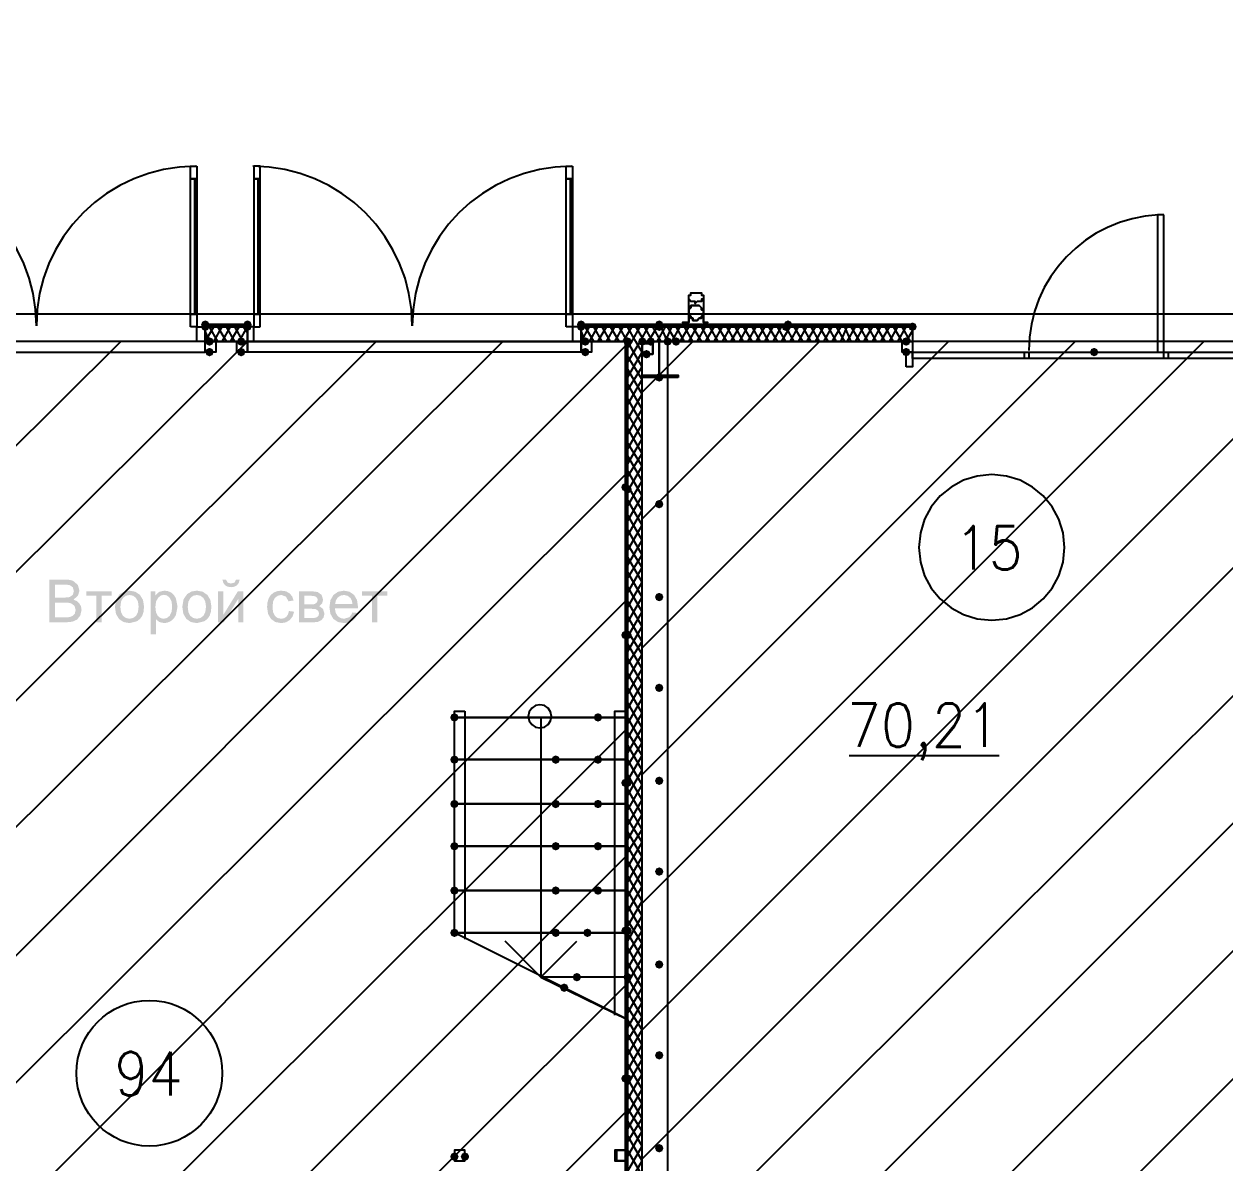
# Model space of a CAD drawing. Header units: millimetres. Extents: x 0 to 420, y 0 to 297.
# Drawn here: x 244.02 to 268.08, y 218.61 to 241.44 of the extents above; entities that cross this region are included whole.
import ezdxf

# ---------------------------------------------------------------- set-up
doc = ezdxf.new("R2010")
doc.units = ezdxf.units.MM
doc.layers.get('0').update_dxf_attribs({"linetype": 'CONTINUOUS'})
doc.styles.get("Standard").update_dxf_attribs({"font": 'STANDARD'})

msp = doc.modelspace()

# ---------------------------------------------------------------- hatches: boundary and pattern name
at = {"true_color": 0x0000fe}
for points in [[(247.734667, 235.415667), (247.709796, 235.355871), (247.65, 235.331), (247.590204, 235.355871), (247.565333, 235.415667), (247.590204, 235.475462), (247.65, 235.500333), (247.709796, 235.475463)], [(247.734667, 235.373333), (247.709796, 235.313538), (247.65, 235.288667), (247.590204, 235.313538), (247.565333, 235.373333), (247.590204, 235.433129), (247.65, 235.458), (247.709796, 235.433129)], [(248.581333, 235.415667), (248.556462, 235.355871), (248.496667, 235.331), (248.436871, 235.355871), (248.412, 235.415667), (248.436871, 235.475462), (248.496667, 235.500333), (248.556462, 235.475463)], [(248.581333, 235.373333), (248.556462, 235.313538), (248.496667, 235.288667), (248.436871, 235.313538), (248.412, 235.373333), (248.436871, 235.433129), (248.496667, 235.458), (248.556462, 235.433129)], [(248.581333, 235.373333), (248.556462, 235.313538), (248.496667, 235.288667), (248.436871, 235.313538), (248.412, 235.373333), (248.436871, 235.433129), (248.496667, 235.458), (248.556462, 235.433129)], [(255.27, 235.415667), (255.245129, 235.355871), (255.185333, 235.331), (255.125538, 235.355871), (255.100667, 235.415667), (255.125537, 235.475462), (255.185333, 235.500333), (255.245129, 235.475463)], [(256.836333, 235.415667), (256.811462, 235.355871), (256.751667, 235.331), (256.691871, 235.355871), (256.667, 235.415667), (256.691871, 235.475462), (256.751667, 235.500333), (256.811462, 235.475463)], [(256.836333, 235.415667), (256.811462, 235.355871), (256.751667, 235.331), (256.691871, 235.355871), (256.667, 235.415667), (256.691871, 235.475462), (256.751667, 235.500333), (256.811462, 235.475463)], [(256.836333, 235.373333), (256.811462, 235.313538), (256.751667, 235.288667), (256.691871, 235.313538), (256.667, 235.373333), (256.691871, 235.433129), (256.751667, 235.458), (256.811462, 235.433129)], [(256.836333, 235.373333), (256.811462, 235.313538), (256.751667, 235.288667), (256.691871, 235.313538), (256.667, 235.373333), (256.691871, 235.433129), (256.751667, 235.458), (256.811462, 235.433129)], [(259.376333, 235.373333), (259.351462, 235.313538), (259.291667, 235.288667), (259.231871, 235.313538), (259.207, 235.373333), (259.231871, 235.433129), (259.291667, 235.458), (259.351462, 235.433129)], [(259.418667, 235.415667), (259.393796, 235.355871), (259.334, 235.331), (259.274204, 235.355871), (259.249333, 235.415667), (259.274204, 235.475462), (259.334, 235.500333), (259.393796, 235.475463)], [(261.916333, 235.373333), (261.891462, 235.313538), (261.831667, 235.288667), (261.771871, 235.313538), (261.747, 235.373333), (261.771871, 235.433129), (261.831667, 235.458), (261.891462, 235.433129)], [(256.201333, 235.077), (256.176462, 235.017204), (256.116667, 234.992333), (256.056871, 235.017204), (256.032, 235.077), (256.056871, 235.136796), (256.116667, 235.161667), (256.176462, 235.136796)], [(256.159, 232.156), (256.134129, 232.096204), (256.074333, 232.071333), (256.014537, 232.096204), (255.989667, 232.156), (256.014537, 232.215796), (256.074333, 232.240667), (256.134129, 232.215796)], [(256.201333, 232.113667), (256.176462, 232.053871), (256.116667, 232.029), (256.056871, 232.053871), (256.032, 232.113667), (256.056871, 232.173462), (256.116667, 232.198333), (256.176462, 232.173463)], [(256.159, 229.192667), (256.134129, 229.132871), (256.074333, 229.108), (256.014537, 229.132871), (255.989667, 229.192667), (256.014537, 229.252462), (256.074333, 229.277333), (256.134129, 229.252463)], [(256.201333, 229.192667), (256.176462, 229.132871), (256.116667, 229.108), (256.056871, 229.132871), (256.032, 229.192667), (256.056871, 229.252462), (256.116667, 229.277333), (256.176462, 229.252463)], [(252.73, 227.541667), (252.705129, 227.481871), (252.645333, 227.457), (252.585538, 227.481871), (252.560667, 227.541667), (252.585537, 227.601462), (252.645333, 227.626333), (252.705129, 227.601463)], [(252.73, 227.541667), (252.705129, 227.481871), (252.645333, 227.457), (252.585538, 227.481871), (252.560667, 227.541667), (252.585537, 227.601462), (252.645333, 227.626333), (252.705129, 227.601463)], [(255.608667, 227.541667), (255.583796, 227.481871), (255.524, 227.457), (255.464204, 227.481871), (255.439333, 227.541667), (255.464204, 227.601462), (255.524, 227.626333), (255.583796, 227.601463)], [(252.73, 226.695), (252.705129, 226.635204), (252.645333, 226.610333), (252.585538, 226.635204), (252.560667, 226.695), (252.585537, 226.754796), (252.645333, 226.779667), (252.705129, 226.754796)], [(252.73, 226.695), (252.705129, 226.635204), (252.645333, 226.610333), (252.585538, 226.635204), (252.560667, 226.695), (252.585537, 226.754796), (252.645333, 226.779667), (252.705129, 226.754796)], [(254.762, 226.695), (254.737129, 226.635204), (254.677333, 226.610333), (254.617538, 226.635204), (254.592667, 226.695), (254.617537, 226.754796), (254.677333, 226.779667), (254.737129, 226.754796)], [(255.608667, 226.695), (255.583796, 226.635204), (255.524, 226.610333), (255.464204, 226.635204), (255.439333, 226.695), (255.464204, 226.754796), (255.524, 226.779667), (255.583796, 226.754796)], [(256.159, 226.229333), (256.134129, 226.169537), (256.074333, 226.144667), (256.014537, 226.169537), (255.989667, 226.229333), (256.014537, 226.289129), (256.074333, 226.314), (256.134129, 226.289129)], [(256.201333, 226.229333), (256.176462, 226.169537), (256.116667, 226.144667), (256.056871, 226.169537), (256.032, 226.229333), (256.056871, 226.289129), (256.116667, 226.314), (256.176462, 226.289129)], [(252.73, 225.806), (252.705129, 225.746204), (252.645333, 225.721333), (252.585538, 225.746204), (252.560667, 225.806), (252.585537, 225.865796), (252.645333, 225.890667), (252.705129, 225.865796)], [(254.762, 225.806), (254.737129, 225.746204), (254.677333, 225.721333), (254.617538, 225.746204), (254.592667, 225.806), (254.617537, 225.865796), (254.677333, 225.890667), (254.737129, 225.865796)], [(255.608667, 225.806), (255.583796, 225.746204), (255.524, 225.721333), (255.464204, 225.746204), (255.439333, 225.806), (255.464204, 225.865796), (255.524, 225.890667), (255.583796, 225.865796)], [(252.73, 224.959333), (252.705129, 224.899537), (252.645333, 224.874667), (252.585538, 224.899537), (252.560667, 224.959333), (252.585537, 225.019129), (252.645333, 225.044), (252.705129, 225.019129)], [(252.73, 224.959333), (252.705129, 224.899537), (252.645333, 224.874667), (252.585538, 224.899537), (252.560667, 224.959333), (252.585537, 225.019129), (252.645333, 225.044), (252.705129, 225.019129)], [(254.762, 224.959333), (254.737129, 224.899537), (254.677333, 224.874667), (254.617538, 224.899537), (254.592667, 224.959333), (254.617537, 225.019129), (254.677333, 225.044), (254.737129, 225.019129)], [(255.608667, 224.959333), (255.583796, 224.899537), (255.524, 224.874667), (255.464204, 224.899537), (255.439333, 224.959333), (255.464204, 225.019129), (255.524, 225.044), (255.583796, 225.019129)], [(252.73, 224.070333), (252.705129, 224.010537), (252.645333, 223.985667), (252.585538, 224.010537), (252.560667, 224.070333), (252.585537, 224.130129), (252.645333, 224.155), (252.705129, 224.130129)], [(252.73, 224.070333), (252.705129, 224.010537), (252.645333, 223.985667), (252.585538, 224.010537), (252.560667, 224.070333), (252.585537, 224.130129), (252.645333, 224.155), (252.705129, 224.130129)], [(254.762, 224.070333), (254.737129, 224.010537), (254.677333, 223.985667), (254.617538, 224.010537), (254.592667, 224.070333), (254.617537, 224.130129), (254.677333, 224.155), (254.737129, 224.130129)], [(255.608667, 224.070333), (255.583796, 224.010537), (255.524, 223.985667), (255.464204, 224.010537), (255.439333, 224.070333), (255.464204, 224.130129), (255.524, 224.155), (255.583796, 224.130129)], [(252.73, 223.223667), (252.705129, 223.163871), (252.645333, 223.139), (252.585538, 223.163871), (252.560667, 223.223667), (252.585537, 223.283462), (252.645333, 223.308333), (252.705129, 223.283463)], [(254.762, 223.223667), (254.737129, 223.163871), (254.677333, 223.139), (254.617538, 223.163871), (254.592667, 223.223667), (254.617537, 223.283462), (254.677333, 223.308333), (254.737129, 223.283463)], [(255.397, 223.223667), (255.372129, 223.163871), (255.312333, 223.139), (255.252537, 223.163871), (255.227667, 223.223667), (255.252537, 223.283462), (255.312333, 223.308333), (255.372129, 223.283463)], [(256.159, 223.266), (256.134129, 223.206204), (256.074333, 223.181333), (256.014537, 223.206204), (255.989667, 223.266), (256.014537, 223.325796), (256.074333, 223.350667), (256.134129, 223.325796)], [(256.201333, 223.266), (256.176462, 223.206204), (256.116667, 223.181333), (256.056871, 223.206204), (256.032, 223.266), (256.056871, 223.325796), (256.116667, 223.350667), (256.176462, 223.325796)], [(255.185333, 222.334667), (255.160462, 222.274871), (255.100667, 222.25), (255.040871, 222.274871), (255.016, 222.334667), (255.040871, 222.394462), (255.100667, 222.419333), (255.160462, 222.394463)], [(256.201333, 222.334667), (256.176462, 222.274871), (256.116667, 222.25), (256.056871, 222.274871), (256.032, 222.334667), (256.056871, 222.394462), (256.116667, 222.419333), (256.176462, 222.394463)], [(254.931333, 222.123), (254.906462, 222.063204), (254.846667, 222.038333), (254.786871, 222.063204), (254.762, 222.123), (254.786871, 222.182796), (254.846667, 222.207667), (254.906462, 222.182796)], [(256.159, 220.302667), (256.134129, 220.242871), (256.074333, 220.218), (256.014537, 220.242871), (255.989667, 220.302667), (256.014537, 220.362462), (256.074333, 220.387333), (256.134129, 220.362463)], [(256.201333, 220.302667), (256.176462, 220.242871), (256.116667, 220.218), (256.056871, 220.242871), (256.032, 220.302667), (256.056871, 220.362462), (256.116667, 220.387333), (256.176462, 220.362463)]]:
    msp.add_hatch(color=0, dxfattribs=at).paths.add_polyline_path(points, flags=0)
at = {"true_color": 0x000007}
h = msp.add_hatch(color=0, dxfattribs=at)
h.paths.add_polyline_path([(248.496667, 235.415667), (247.65, 235.415667), (248.496667, 235.373333)], flags=0)
h.paths.add_polyline_path([(247.65, 235.415667), (248.496667, 235.373333), (247.65, 235.373333)], flags=0)
for points in [[(255.27, 235.373333), (255.245129, 235.313538), (255.185333, 235.288667), (255.125538, 235.313538), (255.100667, 235.373333), (255.125537, 235.433129), (255.185333, 235.458), (255.245129, 235.433129)], [(247.819333, 235.077), (247.794463, 235.017204), (247.734667, 234.992333), (247.674871, 235.017204), (247.65, 235.077), (247.674871, 235.136796), (247.734667, 235.161667), (247.794462, 235.136796)], [(248.454333, 235.077), (248.429463, 235.017204), (248.369667, 234.992333), (248.309871, 235.017204), (248.285, 235.077), (248.309871, 235.136796), (248.369667, 235.161667), (248.429462, 235.136796)], [(255.354667, 235.077), (255.329796, 235.017204), (255.27, 234.992333), (255.210204, 235.017204), (255.185333, 235.077), (255.210204, 235.136796), (255.27, 235.161667), (255.329796, 235.136796)], [(256.497667, 235.077), (256.472796, 235.017204), (256.413, 234.992333), (256.353204, 235.017204), (256.328333, 235.077), (256.353204, 235.136796), (256.413, 235.161667), (256.472796, 235.136796)], [(256.667, 235.077), (256.642129, 235.017204), (256.582333, 234.992333), (256.522538, 235.017204), (256.497667, 235.077), (256.522537, 235.136796), (256.582333, 235.161667), (256.642129, 235.136796)], [(257.005667, 235.077), (256.980796, 235.017204), (256.921, 234.992333), (256.861204, 235.017204), (256.836333, 235.077), (256.861204, 235.136796), (256.921, 235.161667), (256.980796, 235.136796)], [(257.175, 235.077), (257.150129, 235.017204), (257.090333, 234.992333), (257.030538, 235.017204), (257.005667, 235.077), (257.030537, 235.136796), (257.090333, 235.161667), (257.150129, 235.136796)], [(261.789333, 235.077), (261.764463, 235.017204), (261.704667, 234.992333), (261.644871, 235.017204), (261.62, 235.077), (261.644871, 235.136796), (261.704667, 235.161667), (261.764462, 235.136796)], [(247.819333, 234.865333), (247.794463, 234.805537), (247.734667, 234.780667), (247.674871, 234.805537), (247.65, 234.865333), (247.674871, 234.925129), (247.734667, 234.95), (247.794462, 234.925129)], [(248.454333, 234.865333), (248.429463, 234.805537), (248.369667, 234.780667), (248.309871, 234.805537), (248.285, 234.865333), (248.309871, 234.925129), (248.369667, 234.95), (248.429462, 234.925129)], [(255.354667, 234.865333), (255.329796, 234.805537), (255.27, 234.780667), (255.210204, 234.805537), (255.185333, 234.865333), (255.210204, 234.925129), (255.27, 234.95), (255.329796, 234.925129)], [(256.582333, 234.823), (256.557462, 234.763204), (256.497667, 234.738333), (256.437871, 234.763204), (256.413, 234.823), (256.437871, 234.882796), (256.497667, 234.907667), (256.557462, 234.882796)], [(261.789333, 234.865333), (261.764463, 234.805537), (261.704667, 234.780667), (261.644871, 234.805537), (261.62, 234.865333), (261.644871, 234.925129), (261.704667, 234.95), (261.764462, 234.925129)], [(265.557, 234.865333), (265.532129, 234.805537), (265.472333, 234.780667), (265.412537, 234.805537), (265.387667, 234.865333), (265.412537, 234.925129), (265.472333, 234.95), (265.532129, 234.925129)], [(265.557, 234.865333), (265.532129, 234.805537), (265.472333, 234.780667), (265.412537, 234.805537), (265.387667, 234.865333), (265.412537, 234.925129), (265.472333, 234.95), (265.532129, 234.925129)], [(256.836333, 234.357333), (256.811462, 234.297537), (256.751667, 234.272667), (256.691871, 234.297537), (256.667, 234.357333), (256.691871, 234.417129), (256.751667, 234.442), (256.811462, 234.417129)], [(256.836333, 231.817333), (256.811462, 231.757537), (256.751667, 231.732667), (256.691871, 231.757537), (256.667, 231.817333), (256.691871, 231.877129), (256.751667, 231.902), (256.811462, 231.877129)], [(245.264986, 230.068437), (245.77045, 230.068437), (245.77045, 229.981345), (245.570359, 229.981345), (245.570359, 229.446666), (245.465628, 229.446666), (245.465628, 229.981345), (245.264986, 229.981345)], [(249.327451, 229.674318), (249.43108, 229.661088), (249.400556, 229.565246), (249.343988, 229.492968), (249.265853, 229.447355), (249.172008, 229.432334), (249.05708, 229.453074), (248.966956, 229.515568), (248.908665, 229.617267), (248.889235, 229.755346), (248.897503, 229.849742), (248.922308, 229.931735), (248.964407, 229.997537), (249.024283, 230.044734), (249.095321, 230.07326), (249.17256, 230.082768), (249.264613, 230.069952), (249.338475, 230.031505), (249.391392, 229.969493), (249.421158, 229.885984), (249.318632, 229.869999), (249.266266, 229.964257), (249.176969, 229.996227), (249.104553, 229.981827), (249.047434, 229.938901), (249.010227, 229.864831), (248.997824, 229.758102), (249.009813, 229.649789), (249.04578, 229.576201), (249.100902, 229.533551), (249.170906, 229.519426), (249.227888, 229.528935), (249.274534, 229.55746), (249.308434, 229.605554)], [(250.792314, 230.068437), (251.297778, 230.068437), (251.297778, 229.981345), (251.097687, 229.981345), (251.097687, 229.446666), (250.992956, 229.446666), (250.992956, 229.981345), (250.792314, 229.981345)], [(256.836333, 229.954667), (256.811462, 229.894871), (256.751667, 229.87), (256.691871, 229.894871), (256.667, 229.954667), (256.691871, 230.014462), (256.751667, 230.039333), (256.811462, 230.014463)], [(256.836333, 228.134333), (256.811462, 228.074537), (256.751667, 228.049667), (256.691871, 228.074537), (256.667, 228.134333), (256.691871, 228.194129), (256.751667, 228.219), (256.811462, 228.194129)], [(256.836333, 226.271667), (256.811462, 226.211871), (256.751667, 226.187), (256.691871, 226.211871), (256.667, 226.271667), (256.691871, 226.331462), (256.751667, 226.356333), (256.811462, 226.331463)], [(256.836333, 224.451333), (256.811462, 224.391537), (256.751667, 224.366667), (256.691871, 224.391537), (256.667, 224.451333), (256.691871, 224.511129), (256.751667, 224.536), (256.811462, 224.511129)], [(256.836333, 222.588667), (256.811462, 222.528871), (256.751667, 222.504), (256.691871, 222.528871), (256.667, 222.588667), (256.691871, 222.648462), (256.751667, 222.673333), (256.811462, 222.648463)], [(256.836333, 220.768333), (256.811462, 220.708537), (256.751667, 220.683667), (256.691871, 220.708537), (256.667, 220.768333), (256.691871, 220.828129), (256.751667, 220.853), (256.811462, 220.828129)], [(256.836333, 218.905667), (256.811462, 218.845871), (256.751667, 218.821), (256.691871, 218.845871), (256.667, 218.905667), (256.691871, 218.965462), (256.751667, 218.990333), (256.811462, 218.965463)], [(252.73, 218.736333), (252.705129, 218.676537), (252.645333, 218.651667), (252.585538, 218.676537), (252.560667, 218.736333), (252.585537, 218.796129), (252.645333, 218.821), (252.705129, 218.796129)], [(252.941667, 218.736333), (252.916796, 218.676537), (252.857, 218.651667), (252.797204, 218.676537), (252.772333, 218.736333), (252.797204, 218.796129), (252.857, 218.821), (252.916796, 218.796129)]]:
    msp.add_hatch(color=0, dxfattribs=at).paths.add_polyline_path(points, flags=0)
h = msp.add_hatch(color=0, dxfattribs=at)
h.paths.add_polyline_path([(256.751667, 235.415667), (255.185333, 235.415667), (256.751667, 235.373333)], flags=0)
h.paths.add_polyline_path([(255.185333, 235.415667), (256.751667, 235.373333), (255.185333, 235.373333)], flags=0)
h = msp.add_hatch(color=0, dxfattribs=at)
h.paths.add_polyline_path([(261.831667, 235.415667), (256.751667, 235.415667), (261.831667, 235.373333)], flags=0)
h.paths.add_polyline_path([(256.751667, 235.415667), (261.831667, 235.373333), (256.751667, 235.373333)], flags=0)
h = msp.add_hatch(color=0, dxfattribs=at)
h.paths.add_polyline_path([(256.116667, 235.077), (256.074333, 235.077), (256.116667, 217.339333)], flags=0)
h.paths.add_polyline_path([(256.074333, 235.077), (256.116667, 217.339333), (256.074333, 217.339333)], flags=0)
h = msp.add_hatch(color=0, dxfattribs=at)
h.paths.add_polyline_path([(244.520311, 229.446666), (244.520311, 230.305459), (244.842772, 230.305459), (244.931104, 230.298845), (245.000419, 230.279001), (245.093574, 230.199075), (245.127199, 230.085524), (245.097433, 229.981896), (245.007034, 229.903623), (245.076005, 229.872342), (245.127199, 229.825351), (245.15848, 229.765544), (245.169091, 229.695815), (245.143184, 229.583367), (245.080345, 229.503441), (244.986088, 229.460997), (244.847732, 229.446666)], flags=0)
h.paths.add_polyline_path([(244.634412, 229.944413), (244.81962, 229.944413), (244.884457, 229.946894), (244.92821, 229.954335), (244.993253, 229.99733), (245.015302, 230.072295), (244.994907, 230.14726), (244.936478, 230.191909), (244.884802, 230.200866), (244.80584, 230.204036), (244.634412, 230.204036)], flags=0)
h.paths.add_polyline_path([(244.634412, 229.548089), (244.847732, 229.548089), (244.925454, 229.551948), (244.990497, 229.57565), (245.034043, 229.623055), (245.051131, 229.695815), (245.026326, 229.779049), (244.957976, 229.828658), (244.904714, 229.839338), (244.83285, 229.84299), (244.634412, 229.84299)], flags=0)
h = msp.add_hatch(color=0, dxfattribs=at)
h.paths.add_polyline_path([(247.90442, 230.068437), (248.010253, 230.068437), (248.010253, 229.594391), (248.302398, 230.068437), (248.415948, 230.068437), (248.415948, 229.446666), (248.310666, 229.446666), (248.310666, 229.917955), (248.018522, 229.446666), (247.90442, 229.446666)], flags=0)
h.paths.add_polyline_path([(248.267671, 230.304357), (248.33988, 230.304357), (248.321759, 230.239382), (248.285861, 230.191358), (248.233771, 230.161868), (248.166799, 230.152221), (248.099344, 230.161868), (248.047185, 230.191358), (248.011356, 230.238969), (247.993717, 230.304357), (248.065926, 230.304357), (248.097897, 230.244274), (248.163491, 230.224982), (248.235149, 230.243723)], flags=0)
h = msp.add_hatch(color=0, dxfattribs=at)
h.paths.add_polyline_path([(245.839002, 229.757551), (245.863049, 229.908033), (245.935465, 230.013866), (246.023935, 230.065474), (246.130595, 230.082768), (246.247108, 230.061684), (246.340057, 229.998432), (246.401104, 229.898318), (246.421636, 229.766371), (246.41261, 229.658815), (246.385807, 229.577304), (246.341503, 229.516188), (246.281077, 229.470368), (246.130595, 229.432334), (246.012428, 229.453143), (245.919479, 229.516119), (245.858983, 229.618232)], flags=0)
h.paths.add_polyline_path([(245.947591, 229.757551), (245.960476, 229.652889), (245.999406, 229.578406), (246.058179, 229.534033), (246.130595, 229.519426), (246.202528, 229.534309), (246.261233, 229.578957), (246.300438, 229.654474), (246.313598, 229.76141), (246.300438, 229.862627), (246.261233, 229.936145), (246.202115, 229.980793), (246.130595, 229.995676), (246.058179, 229.980793), (245.999406, 229.936145), (245.960476, 229.861731)], flags=0)
h = msp.add_hatch(color=0, dxfattribs=at)
h.paths.add_polyline_path([(246.553565, 229.208541), (246.553565, 230.068437), (246.650028, 230.068437), (246.650028, 229.987959), (246.726096, 230.059066), (246.830276, 230.082768), (246.904827, 230.072433), (246.970284, 230.041427), (247.023752, 229.991818), (247.062337, 229.925672), (247.093756, 229.762512), (247.059581, 229.590533), (247.017344, 229.522733), (246.959811, 229.473124), (246.892838, 229.442601), (246.822559, 229.432334), (246.728301, 229.454383), (246.659399, 229.511158), (246.659399, 229.208541)], flags=0)
h.paths.add_polyline_path([(246.649477, 229.754244), (246.661535, 229.649582), (246.697984, 229.576753), (246.751314, 229.53362), (246.815393, 229.519426), (246.880712, 229.534033), (246.936109, 229.578406), (246.973592, 229.654198), (246.986269, 229.763063), (246.973936, 229.866485), (246.937211, 229.940555), (246.88333, 229.985203), (246.820354, 230.000086), (246.756688, 229.984376), (246.701291, 229.937247), (246.662362, 229.860008)], flags=0)
h = msp.add_hatch(color=0, dxfattribs=at)
h.paths.add_polyline_path([(247.189856, 229.757551), (247.213903, 229.908033), (247.286319, 230.013866), (247.374789, 230.065474), (247.481449, 230.082768), (247.597963, 230.061684), (247.690911, 229.998432), (247.751958, 229.898318), (247.772491, 229.766371), (247.763465, 229.658815), (247.736662, 229.577304), (247.692358, 229.516188), (247.631931, 229.470368), (247.481449, 229.432334), (247.363283, 229.453143), (247.270334, 229.516119), (247.209838, 229.618232)], flags=0)
h.paths.add_polyline_path([(247.298446, 229.757551), (247.311331, 229.652889), (247.35026, 229.578406), (247.409033, 229.534033), (247.481449, 229.519426), (247.553383, 229.534309), (247.612087, 229.578957), (247.651293, 229.654474), (247.664453, 229.76141), (247.651293, 229.862627), (247.612087, 229.936145), (247.55297, 229.980793), (247.481449, 229.995676), (247.409033, 229.980793), (247.35026, 229.936145), (247.311331, 229.861731)], flags=0)
h = msp.add_hatch(color=0, dxfattribs=at)
h.paths.add_polyline_path([(249.529707, 230.068437), (249.772241, 230.068437), (249.850307, 230.064716), (249.905635, 230.053554), (249.980601, 229.998983), (250.01202, 229.903623), (249.993279, 229.825902), (249.938157, 229.77078), (250.010917, 229.715659), (250.040132, 229.62085), (250.021046, 229.543404), (249.976742, 229.489109), (249.906049, 229.457139), (249.809724, 229.446666), (249.529707, 229.446666)], flags=0)
h.paths.add_polyline_path([(249.634989, 229.806609), (249.747437, 229.806609), (249.804005, 229.808332), (249.83949, 229.813775), (249.884689, 229.842438), (249.905084, 229.893701), (249.896127, 229.935111), (249.869806, 229.962052), (249.822677, 229.976453), (249.750744, 229.981345), (249.634989, 229.981345)], flags=0)
h.paths.add_polyline_path([(249.634989, 229.533207), (249.773895, 229.533207), (249.849136, 229.538305), (249.896265, 229.554153), (249.921758, 229.582334), (249.931542, 229.625811), (249.91225, 229.680932), (249.862089, 229.713454), (249.762319, 229.720069), (249.634989, 229.720069)], flags=0)
h = msp.add_hatch(color=0, dxfattribs=at)
h.paths.add_polyline_path([(250.599751, 229.646757), (250.708892, 229.633528), (250.671685, 229.548641), (250.61298, 229.485251), (250.533674, 229.445563), (250.434938, 229.432334), (250.312637, 229.453143), (250.218861, 229.516119), (250.158848, 229.617405), (250.138935, 229.75259), (250.158916, 229.891496), (250.219412, 229.995676), (250.31243, 230.060926), (250.429425, 230.082768), (250.542287, 230.061409), (250.632824, 229.997881), (250.692355, 229.895424), (250.712199, 229.758654), (250.711648, 229.730542), (250.247524, 229.730542), (250.264888, 229.640005), (250.305402, 229.573445), (250.364037, 229.532793), (250.435489, 229.519426), (250.534708, 229.549743), (250.571157, 229.588948)], flags=0)
h.paths.add_polyline_path([(250.253588, 229.817634), (250.600853, 229.817634), (250.587211, 229.885847), (250.561166, 229.935042), (250.502875, 229.980931), (250.430528, 229.996227), (250.363555, 229.983894), (250.308158, 229.947169), (250.269711, 229.890463)], flags=0)

# ---------------------------------------------------------------- linework, layer by layer
at = {"color": 0, "true_color": 0x000007}
for points in [[(117.263333, 244.221), (378.883333, 244.221), (378.883333, 235.627333), (117.263333, 235.627333)], [(247.480667, 238.590667), (247.480667, 238.336667), (247.353667, 238.336667), (247.353667, 238.590667)], [(248.623667, 238.590667), (248.623667, 238.336667), (248.750667, 238.336667), (248.750667, 238.590667)], [(255.016, 238.590667), (255.016, 238.336667), (254.889, 238.336667), (254.889, 238.590667)], [(247.438333, 238.336667), (247.438333, 235.627333), (247.353667, 235.627333), (247.353667, 238.336667)], [(247.480667, 238.336667), (247.480667, 235.627333), (247.438333, 235.627333), (247.438333, 238.336667)], [(248.623667, 238.336667), (248.623667, 235.627333), (248.708333, 235.627333), (248.708333, 238.336667)], [(248.708333, 238.336667), (248.708333, 235.627333), (248.750667, 235.627333), (248.750667, 238.336667)], [(254.973667, 238.336667), (254.973667, 235.627333), (254.889, 235.627333), (254.889, 238.336667)], [(255.016, 238.336667), (255.016, 235.627333), (254.973667, 235.627333), (254.973667, 238.336667)], [(266.869333, 237.617), (266.742333, 237.617), (266.742333, 234.865333), (266.869333, 234.865333)], [(257.344333, 235.966), (257.344333, 236.008333), (257.386667, 236.008333), (257.386667, 236.050667), (257.429, 236.050667), (257.471333, 236.050667), (257.513667, 236.050667), (257.556, 236.050667), (257.598333, 236.050667), (257.598333, 236.008333), (257.640667, 236.008333), (257.640667, 235.966), (257.640667, 235.923667), (257.598333, 235.923667), (257.598333, 235.881333), (257.556, 235.881333), (257.513667, 235.881333), (257.471333, 235.839), (257.471333, 235.881333), (257.429, 235.881333), (257.386667, 235.881333), (257.344333, 235.923667)], [(105.156, 117.940667), (390.990667, 117.940667), (390.990667, 235.627333), (105.156, 235.627333)], [(247.353667, 235.373333), (247.353667, 235.627333), (247.480667, 235.627333), (247.480667, 235.373333)], [(248.750667, 235.373333), (248.750667, 235.627333), (248.623667, 235.627333), (248.623667, 235.373333)], [(254.889, 235.373333), (254.889, 235.627333), (255.016, 235.627333), (255.016, 235.373333)], [(257.217333, 235.458), (257.344333, 235.458), (257.344333, 235.669667), (257.344333, 235.712), (257.386667, 235.754333), (257.386667, 235.796667), (257.429, 235.796667), (257.471333, 235.796667), (257.513667, 235.796667), (257.556, 235.796667), (257.598333, 235.754333), (257.598333, 235.712), (257.640667, 235.712), (257.640667, 235.669667), (257.640667, 235.458), (257.725333, 235.458), (257.640667, 235.458), (257.640667, 235.669667), (257.640667, 235.712), (257.598333, 235.712), (257.598333, 235.754333), (257.556, 235.796667), (257.513667, 235.796667), (257.471333, 235.796667), (257.429, 235.796667), (257.386667, 235.796667), (257.386667, 235.754333), (257.344333, 235.712), (257.344333, 235.669667), (257.344333, 235.458), (257.217333, 235.458), (257.344333, 235.458), (257.344333, 235.669667), (257.344333, 235.712), (257.386667, 235.754333), (257.386667, 235.796667), (257.429, 235.796667), (257.471333, 235.796667), (257.513667, 235.796667), (257.556, 235.796667), (257.598333, 235.754333), (257.598333, 235.712), (257.640667, 235.712), (257.640667, 235.669667), (257.640667, 235.458), (257.725333, 235.458), (257.640667, 235.458), (257.640667, 235.669667), (257.640667, 235.712), (257.598333, 235.712), (257.598333, 235.754333), (257.556, 235.796667), (257.513667, 235.796667), (257.471333, 235.796667), (257.429, 235.796667), (257.386667, 235.796667), (257.386667, 235.754333), (257.344333, 235.712), (257.344333, 235.669667), (257.344333, 235.458), (257.217333, 235.458), (257.344333, 235.458), (257.344333, 235.669667), (257.344333, 235.712), (257.386667, 235.754333), (257.386667, 235.796667), (257.429, 235.796667), (257.471333, 235.796667), (257.513667, 235.796667), (257.556, 235.796667), (257.598333, 235.754333), (257.598333, 235.712), (257.640667, 235.712), (257.640667, 235.669667), (257.640667, 235.458), (257.725333, 235.458), (257.640667, 235.458), (257.640667, 235.669667), (257.640667, 235.712), (257.598333, 235.712), (257.598333, 235.754333), (257.556, 235.796667), (257.513667, 235.796667), (257.471333, 235.796667), (257.429, 235.796667), (257.386667, 235.796667), (257.386667, 235.754333), (257.344333, 235.712), (257.344333, 235.669667), (257.344333, 235.458)], [(257.344333, 235.669667), (257.344333, 235.627333), (257.344333, 235.585), (257.386667, 235.585), (257.386667, 235.542667), (257.429, 235.542667), (257.429, 235.500333), (257.471333, 235.500333), (257.513667, 235.500333), (257.556, 235.542667), (257.598333, 235.542667), (257.598333, 235.585), (257.640667, 235.627333), (257.640667, 235.669667), (257.640667, 235.712), (257.598333, 235.712), (257.598333, 235.754333), (257.556, 235.796667), (257.513667, 235.796667), (257.471333, 235.796667), (257.429, 235.796667), (257.386667, 235.796667), (257.386667, 235.754333), (257.344333, 235.712), (257.344333, 235.669667), (257.344333, 235.712), (257.386667, 235.754333), (257.386667, 235.796667), (257.429, 235.796667), (257.471333, 235.796667), (257.513667, 235.796667), (257.556, 235.796667), (257.598333, 235.754333), (257.598333, 235.712), (257.640667, 235.712), (257.640667, 235.669667), (257.640667, 235.627333), (257.598333, 235.585), (257.598333, 235.542667), (257.556, 235.542667), (257.513667, 235.500333), (257.471333, 235.500333), (257.429, 235.500333), (257.429, 235.542667), (257.386667, 235.542667), (257.386667, 235.585), (257.344333, 235.585), (257.344333, 235.627333)], [(257.640667, 235.669667), (257.640667, 235.627333), (257.598333, 235.585), (257.598333, 235.542667), (257.556, 235.542667), (257.513667, 235.500333), (257.471333, 235.500333), (257.429, 235.500333), (257.429, 235.542667), (257.386667, 235.542667), (257.386667, 235.585), (257.344333, 235.585), (257.344333, 235.627333), (257.344333, 235.669667), (257.344333, 235.712), (257.386667, 235.754333), (257.386667, 235.796667), (257.429, 235.796667), (257.471333, 235.796667), (257.513667, 235.796667), (257.556, 235.796667), (257.598333, 235.754333), (257.598333, 235.712), (257.640667, 235.712)], [(247.480667, 235.077), (247.480667, 235.373333), (247.65, 235.373333), (247.65, 235.077)], [(248.496667, 235.415667), (247.65, 235.415667), (248.496667, 235.373333)], [(247.65, 235.415667), (248.496667, 235.373333), (247.65, 235.373333)], [(247.65, 235.373333), (248.496667, 235.373333), (248.496667, 235.415667), (247.65, 235.415667)], [(247.65, 235.373333), (248.496667, 235.373333), (248.496667, 235.415667), (247.65, 235.415667)], [(247.65, 235.077), (247.65, 235.373333)], [(248.623667, 235.077), (248.623667, 235.373333), (248.496667, 235.373333), (248.496667, 235.077)], [(248.496667, 235.077), (248.496667, 235.373333)], [(255.185333, 235.077), (255.185333, 235.373333), (255.016, 235.373333), (255.016, 235.077)], [(256.751667, 235.415667), (255.185333, 235.415667), (256.751667, 235.373333)], [(255.185333, 235.415667), (256.751667, 235.373333), (255.185333, 235.373333)], [(255.185333, 235.373333), (256.751667, 235.373333), (256.751667, 235.415667), (255.185333, 235.415667)], [(255.185333, 235.373333), (256.751667, 235.373333), (256.751667, 235.415667), (255.185333, 235.415667)], [(255.185333, 235.077), (255.185333, 235.373333)], [(261.831667, 235.415667), (256.751667, 235.415667), (261.831667, 235.373333)], [(256.751667, 235.415667), (261.831667, 235.373333), (256.751667, 235.373333)], [(261.831667, 235.415667), (256.751667, 235.415667), (256.751667, 235.373333), (261.831667, 235.373333)], [(261.831667, 235.415667), (256.751667, 235.415667), (256.751667, 235.373333), (261.831667, 235.373333)], [(247.65, 235.077), (247.861667, 235.077), (247.861667, 234.865333), (247.65, 234.865333), (247.65, 235.077), (247.861667, 235.077), (247.861667, 234.865333), (247.65, 234.865333)], [(248.285, 235.077), (248.496667, 235.077), (248.496667, 234.865333), (248.285, 234.865333), (248.285, 235.077), (248.496667, 235.077), (248.496667, 234.865333), (248.285, 234.865333)], [(255.185333, 235.077), (255.397, 235.077), (255.397, 234.865333), (255.185333, 234.865333), (255.185333, 235.077), (255.397, 235.077), (255.397, 234.865333), (255.185333, 234.865333)], [(256.116667, 235.077), (256.074333, 235.077), (256.116667, 217.339333)], [(256.074333, 235.077), (256.116667, 217.339333), (256.074333, 217.339333)], [(256.074333, 235.077), (256.074333, 217.339333), (256.116667, 217.339333), (256.116667, 235.077)], [(256.074333, 235.077), (256.074333, 217.339333), (256.116667, 217.339333), (256.116667, 235.077)], [(256.624667, 235.077), (256.413, 235.077), (256.413, 234.823), (256.624667, 234.823)], [(257.132667, 234.357333), (256.413, 234.357333), (256.413, 234.399667), (256.751667, 234.399667), (256.751667, 235.077), (256.413, 235.077), (257.132667, 235.077), (256.751667, 235.077), (256.751667, 234.399667), (257.132667, 234.399667)], [(256.624667, 235.034667), (256.624667, 234.823), (256.413, 234.823), (256.413, 235.034667)], [(274.023667, 235.077), (256.921, 235.077), (256.921, 200.617667), (274.023667, 200.617667)], [(261.831667, 234.865333), (261.62, 234.865333), (261.62, 235.077), (261.831667, 235.077), (261.831667, 234.865333), (261.62, 234.865333), (261.62, 235.077), (261.831667, 235.077)], [(261.704667, 234.569), (261.704667, 234.865333), (261.831667, 234.865333), (261.831667, 234.569)], [(261.831667, 234.865333), (269.070667, 234.865333), (269.070667, 234.738333), (261.831667, 234.738333)], [(264.075333, 234.865333), (264.16, 234.865333), (264.16, 234.738333), (264.075333, 234.738333)], [(266.869333, 234.865333), (266.954, 234.865333), (266.954, 234.738333), (266.869333, 234.738333)], [(256.116667, 226.695), (252.645333, 226.695), (252.645333, 227.541667), (256.116667, 227.541667)], [(256.116667, 225.806), (252.645333, 225.806), (252.645333, 226.695), (256.116667, 226.695)], [(256.116667, 224.959333), (252.645333, 224.959333), (252.645333, 225.806), (256.116667, 225.806)], [(256.116667, 224.070333), (252.645333, 224.070333), (252.645333, 224.959333), (256.116667, 224.959333)], [(256.116667, 223.223667), (252.645333, 223.223667), (252.645333, 224.070333), (256.116667, 224.070333)], [(256.116667, 221.488), (256.116667, 222.334667), (254.381, 222.334667)], [(252.857, 218.651667), (252.857, 218.863333), (252.645333, 218.863333), (252.645333, 218.651667), (252.857, 218.651667), (252.857, 218.863333), (252.645333, 218.863333), (252.645333, 218.651667)], [(256.116667, 218.651667), (256.116667, 218.863333), (255.862667, 218.863333), (255.862667, 218.651667)], [(256.074333, 218.651667), (255.905, 218.651667), (255.905, 218.863333), (256.074333, 218.863333)]]:
    msp.add_lwpolyline(points, close=True, dxfattribs=at)
for points in [[(244.263333, 235.3945), (244.246832, 235.721286), (244.198398, 236.038633), (244.119638, 236.344934), (244.01216, 236.638583), (243.877569, 236.917973), (243.717473, 237.181498), (243.533477, 237.42755), (243.32719, 237.654523), (243.100217, 237.860811), (242.854165, 238.044806), (242.59064, 238.204902), (242.31125, 238.339493), (242.017601, 238.446972), (241.7113, 238.525731), (241.393953, 238.574165), (241.067167, 238.590667)], [(247.4595, 238.590667), (247.132714, 238.574165), (246.815367, 238.525731), (246.509066, 238.446972), (246.215417, 238.339493), (245.936027, 238.204902), (245.672502, 238.044806), (245.42645, 237.860811), (245.199477, 237.654523), (244.993189, 237.42755), (244.809194, 237.181498), (244.649098, 236.917973), (244.514507, 236.638583), (244.407028, 236.344934), (244.328269, 236.038633), (244.279835, 235.721286), (244.263333, 235.3945)], [(251.798667, 235.3945), (251.782165, 235.721286), (251.733731, 236.038633), (251.654972, 236.344934), (251.547493, 236.638583), (251.412902, 236.917973), (251.252806, 237.181498), (251.068811, 237.42755), (250.862523, 237.654523), (250.63555, 237.860811), (250.389498, 238.044806), (250.125973, 238.204902), (249.846583, 238.339493), (249.552934, 238.446972), (249.246633, 238.525731), (248.929286, 238.574165), (248.6025, 238.590667)], [(254.994833, 238.590667), (254.668047, 238.574165), (254.3507, 238.525731), (254.044399, 238.446972), (253.75075, 238.339493), (253.47136, 238.204902), (253.207835, 238.044806), (252.961783, 237.860811), (252.73481, 237.654523), (252.528523, 237.42755), (252.344527, 237.181498), (252.184431, 236.917973), (252.04984, 236.638583), (251.942362, 236.344934), (251.863602, 236.038633), (251.815168, 235.721286), (251.798667, 235.3945)], [(247.438333, 238.336667), (247.438333, 235.627333)], [(248.708333, 238.336667), (248.708333, 235.627333)], [(254.973667, 238.336667), (254.973667, 235.627333)], [(266.76201, 237.613977), (266.493484, 237.588163), (266.233402, 237.537219), (265.982983, 237.462416), (265.74344, 237.365024), (265.515991, 237.246314), (265.301852, 237.107555), (265.102238, 236.950018), (264.918367, 236.774973), (264.751453, 236.58369), (264.602713, 236.377438), (264.473364, 236.157489), (264.364621, 235.925112), (264.2777, 235.681577), (264.213818, 235.428154), (264.174191, 235.166115), (264.160034, 234.896728)], [(257.344333, 235.669667), (257.344333, 235.966)], [(257.640667, 235.966), (257.640667, 235.669667)], [(248.496667, 235.373333), (247.65, 235.373333), (248.496667, 235.415667), (247.65, 235.415667)], [(247.65, 235.331), (247.65, 235.373333)], [(247.65, 235.077), (247.819333, 235.373333)], [(247.65, 235.373333), (247.65, 235.077)], [(248.496667, 235.373333), (247.65, 235.373333)], [(247.904, 235.077), (247.734667, 235.373333)], [(247.819333, 235.077), (247.988667, 235.373333)], [(248.073333, 235.077), (247.904, 235.373333)], [(247.988667, 235.077), (248.158, 235.373333)], [(248.242667, 235.077), (248.073333, 235.373333)], [(248.158, 235.077), (248.327333, 235.373333)], [(248.412, 235.077), (248.242667, 235.373333)], [(248.327333, 235.077), (248.496667, 235.373333)], [(248.496667, 235.246333), (248.412, 235.373333)], [(248.496667, 235.373333), (248.496667, 235.077)], [(256.751667, 235.373333), (255.185333, 235.373333), (256.751667, 235.415667), (255.185333, 235.415667)], [(255.185333, 235.077), (255.354667, 235.373333)], [(255.185333, 235.373333), (255.185333, 235.077)], [(261.831667, 235.373333), (255.185333, 235.373333)], [(255.439333, 235.077), (255.27, 235.373333)], [(255.354667, 235.077), (255.524, 235.373333)], [(255.608667, 235.077), (255.439333, 235.373333)], [(255.524, 235.077), (255.693333, 235.373333)], [(255.778, 235.077), (255.608667, 235.373333)], [(255.693333, 235.077), (255.862667, 235.373333)], [(255.947333, 235.077), (255.778, 235.373333)], [(255.862667, 235.077), (256.032, 235.373333)], [(256.116667, 235.077), (255.947333, 235.373333)], [(256.032, 235.077), (256.201333, 235.373333)], [(256.286, 235.077), (256.116667, 235.373333)], [(256.201333, 235.077), (256.370667, 235.373333)], [(256.455333, 235.077), (256.286, 235.373333)], [(256.370667, 235.077), (256.54, 235.373333)], [(256.624667, 235.077), (256.455333, 235.373333)], [(256.54, 235.077), (256.709333, 235.373333)], [(256.794, 235.077), (256.624667, 235.373333)], [(256.709333, 235.077), (256.878667, 235.373333)], [(261.831667, 235.415667), (256.751667, 235.415667), (261.831667, 235.415667), (256.751667, 235.373333)], [(256.921, 235.077), (256.794, 235.373333)], [(256.878667, 235.077), (257.005667, 235.373333)], [(257.090333, 235.077), (256.921, 235.373333)], [(257.005667, 235.077), (257.175, 235.373333)], [(257.259667, 235.077), (257.090333, 235.373333)], [(257.175, 235.077), (257.344333, 235.373333)], [(257.429, 235.077), (257.259667, 235.373333)], [(257.344333, 235.077), (257.513667, 235.373333)], [(257.598333, 235.077), (257.429, 235.373333)], [(257.513667, 235.077), (257.683, 235.373333)], [(257.767667, 235.077), (257.598333, 235.373333)], [(257.683, 235.077), (257.852333, 235.373333)], [(257.937, 235.077), (257.767667, 235.373333)], [(257.852333, 235.077), (258.021667, 235.373333)], [(258.106333, 235.077), (257.937, 235.373333)], [(258.021667, 235.077), (258.191, 235.373333)], [(258.275667, 235.077), (258.106333, 235.373333)], [(258.191, 235.077), (258.360333, 235.373333)], [(258.445, 235.077), (258.275667, 235.373333)], [(258.360333, 235.077), (258.529667, 235.373333)], [(258.614333, 235.077), (258.445, 235.373333)], [(258.529667, 235.077), (258.699, 235.373333)], [(258.783667, 235.077), (258.614333, 235.373333)], [(258.699, 235.077), (258.868333, 235.373333)], [(258.953, 235.077), (258.783667, 235.373333)], [(258.868333, 235.077), (259.037667, 235.373333)], [(259.122333, 235.077), (258.953, 235.373333)], [(259.037667, 235.077), (259.207, 235.373333)], [(259.291667, 235.077), (259.122333, 235.373333)], [(259.207, 235.077), (259.376333, 235.373333)], [(259.461, 235.077), (259.291667, 235.373333)], [(259.376333, 235.077), (259.545667, 235.373333)], [(259.630333, 235.077), (259.461, 235.373333)], [(259.545667, 235.077), (259.715, 235.373333)], [(259.799667, 235.077), (259.630333, 235.373333)], [(259.715, 235.077), (259.884333, 235.373333)], [(259.969, 235.077), (259.799667, 235.373333)], [(259.884333, 235.077), (260.053667, 235.373333)], [(260.138333, 235.077), (259.969, 235.373333)], [(260.053667, 235.077), (260.223, 235.373333)], [(260.307667, 235.077), (260.138333, 235.373333)], [(260.223, 235.077), (260.392333, 235.373333)], [(260.477, 235.077), (260.307667, 235.373333)], [(260.392333, 235.077), (260.519333, 235.373333)], [(260.604, 235.077), (260.477, 235.373333)], [(260.519333, 235.077), (260.688667, 235.373333)], [(260.773333, 235.077), (260.604, 235.373333)], [(260.688667, 235.077), (260.858, 235.373333)], [(260.942667, 235.077), (260.773333, 235.373333)], [(260.858, 235.077), (261.027333, 235.373333)], [(261.112, 235.077), (260.942667, 235.373333)], [(261.027333, 235.077), (261.196667, 235.373333)], [(261.281333, 235.077), (261.112, 235.373333)], [(261.196667, 235.077), (261.366, 235.373333)], [(261.450667, 235.077), (261.281333, 235.373333)], [(261.366, 235.077), (261.535333, 235.373333)], [(261.62, 235.077), (261.450667, 235.373333)], [(261.535333, 235.077), (261.704667, 235.373333)], [(261.789333, 235.077), (261.62, 235.373333)], [(261.831667, 235.331), (261.789333, 235.373333)], [(261.831667, 235.373333), (261.831667, 235.077)], [(261.831667, 235.373333), (261.831667, 235.077)], [(247.734667, 235.077), (247.65, 235.288667)], [(248.496667, 235.077), (248.496667, 235.119333)], [(255.27, 235.077), (255.185333, 235.288667)], [(261.704667, 235.077), (261.831667, 235.288667)], [(244.305667, 235.077), (240.961333, 235.077), (240.961333, 234.992333)], [(240.961333, 234.992333), (240.961333, 234.865333), (244.305667, 234.865333)], [(247.65, 234.992333), (247.65, 235.077), (244.305667, 235.077)], [(244.305667, 234.865333), (247.65, 234.865333), (247.65, 234.992333)], [(247.65, 235.077), (248.496667, 235.077)], [(248.496667, 234.992333), (248.496667, 235.077), (251.841, 235.077)], [(251.841, 234.865333), (248.496667, 234.865333), (248.496667, 234.992333)], [(251.841, 235.077), (255.185333, 235.077), (255.185333, 234.992333)], [(255.185333, 234.992333), (255.185333, 234.865333), (251.841, 234.865333)], [(255.185333, 235.077), (256.116667, 235.077)], [(256.074333, 235.077), (256.074333, 217.339333), (256.074333, 235.077), (256.116667, 217.339333)], [(256.116667, 234.95), (256.201333, 235.077)], [(256.116667, 234.653667), (256.370667, 235.077)], [(256.413, 234.569), (256.116667, 235.077)], [(256.116667, 235.077), (256.116667, 200.617667)], [(256.116667, 234.357333), (256.413, 234.865333)], [(256.413, 234.865333), (256.286, 235.077)], [(256.413, 200.617667), (256.413, 235.077)], [(256.413, 235.077), (261.704667, 235.077)], [(256.497667, 235.077), (256.497667, 235.034667)], [(256.751667, 234.357333), (256.751667, 235.077)], [(265.472333, 235.077), (261.831667, 235.077), (261.831667, 234.992333)], [(261.831667, 234.992333), (261.831667, 234.865333), (265.472333, 234.865333)], [(269.070667, 234.992333), (269.070667, 235.077), (265.472333, 235.077)], [(265.472333, 234.865333), (269.070667, 234.865333), (269.070667, 234.992333)], [(256.413, 234.315), (256.116667, 234.780667)], [(256.116667, 234.103333), (256.413, 234.569)], [(256.413, 234.018667), (256.116667, 234.526667)], [(256.413, 234.357333), (256.413, 234.399667)], [(256.582333, 234.357333), (256.582333, 234.399667)], [(256.921, 234.357333), (256.921, 234.399667)], [(257.090333, 234.357333), (257.090333, 234.399667)], [(256.116667, 233.807), (256.413, 234.315)], [(256.413, 233.722333), (256.116667, 234.230333)], [(256.116667, 233.510667), (256.413, 234.018667)], [(256.413, 233.426), (256.116667, 233.934)], [(256.116667, 233.214333), (256.413, 233.722333)], [(256.413, 233.129667), (256.116667, 233.637667)], [(256.116667, 232.918), (256.413, 233.426)], [(256.413, 232.833333), (256.116667, 233.341333)], [(256.116667, 232.621667), (256.413, 233.129667)], [(256.413, 232.579333), (256.116667, 233.045)], [(256.116667, 232.367667), (256.413, 232.833333)], [(256.413, 232.283), (256.116667, 232.791)], [(256.116667, 232.071333), (256.413, 232.579333)], [(256.413, 231.986667), (256.116667, 232.494667)], [(256.116667, 231.775), (256.413, 232.283)], [(256.413, 231.690333), (256.116667, 232.198333)], [(264.879667, 230.9495), (264.849995, 231.243844), (264.764894, 231.517996), (264.630238, 231.766083), (264.451899, 231.982232), (264.235749, 232.160572), (263.987662, 232.295228), (263.71351, 232.380328), (263.419167, 232.41), (263.124823, 232.380328), (262.850671, 232.295228), (262.602584, 232.160572), (262.386434, 231.982232), (262.208095, 231.766083), (262.073439, 231.517996), (261.988339, 231.243844), (261.958667, 230.9495)], [(256.116667, 231.478667), (256.413, 231.986667)], [(256.413, 231.394), (256.116667, 231.902)], [(256.116667, 231.182333), (256.413, 231.690333)], [(256.413, 231.097667), (256.116667, 231.605667)], [(256.116667, 230.886), (256.413, 231.394)], [(256.413, 230.801333), (256.116667, 231.309333)], [(256.116667, 230.589667), (256.413, 231.097667)], [(256.413, 230.547333), (256.116667, 231.013)], [(256.116667, 230.335667), (256.413, 230.801333)], [(256.413, 230.251), (256.116667, 230.759)], [(261.958667, 230.9495), (261.988339, 230.655156), (262.073439, 230.381004), (262.208095, 230.132917), (262.386434, 229.916768), (262.602584, 229.738428), (262.850671, 229.603772), (263.124823, 229.518672), (263.419167, 229.489), (263.71351, 229.518672), (263.987662, 229.603772), (264.235749, 229.738428), (264.451899, 229.916768), (264.630238, 230.132917), (264.764894, 230.381004), (264.849995, 230.655156), (264.879667, 230.9495)], [(256.116667, 230.039333), (256.413, 230.547333)], [(256.413, 229.954667), (256.116667, 230.462667)], [(256.116667, 229.743), (256.413, 230.251)], [(256.413, 229.658333), (256.116667, 230.166333)], [(256.116667, 229.446667), (256.413, 229.954667)], [(256.413, 229.362), (256.116667, 229.87)], [(256.116667, 229.150333), (256.413, 229.658333)], [(256.413, 229.065667), (256.116667, 229.573667)], [(256.116667, 228.854), (256.413, 229.362)], [(256.413, 228.811667), (256.116667, 229.277333)], [(256.116667, 228.6), (256.413, 229.065667)], [(256.413, 228.515333), (256.116667, 229.023333)], [(256.116667, 228.303667), (256.413, 228.811667)], [(256.413, 228.219), (256.116667, 228.727)], [(256.116667, 228.007333), (256.413, 228.515333)], [(256.413, 227.922667), (256.116667, 228.430667)], [(256.116667, 227.711), (256.413, 228.219)], [(256.413, 227.626333), (256.116667, 228.134333)], [(256.116667, 227.414667), (256.413, 227.922667)], [(252.645333, 223.223667), (252.645333, 227.541667), (252.645333, 227.668667), (252.857, 227.668667)], [(252.857, 227.668667), (252.857, 227.541667), (252.857, 223.096667)], [(254.592667, 227.562876), (254.574348, 227.653512), (254.524441, 227.727515), (254.450429, 227.777397), (254.359791, 227.795667), (254.269155, 227.777342), (254.195151, 227.727425), (254.14527, 227.653411), (254.127, 227.562791)], [(255.862667, 221.572667), (255.862667, 227.541667), (255.862667, 227.668667), (256.116667, 227.668667)], [(256.413, 227.33), (256.116667, 227.838)], [(256.116667, 227.668667), (256.116667, 227.541667), (256.116667, 221.488)], [(256.116667, 227.118333), (256.413, 227.626333)], [(256.116667, 227.541667), (252.645333, 227.541667)], [(254.381, 227.541667), (254.381, 226.695), (254.381, 222.334667), (253.661333, 223.054333)], [(254.127, 227.562791), (254.145319, 227.472155), (254.195225, 227.398151), (254.269238, 227.34827), (254.359876, 227.33), (254.450512, 227.348325), (254.524515, 227.398241), (254.574397, 227.472256), (254.592667, 227.562876)], [(256.413, 227.033667), (256.116667, 227.541667)], [(256.116667, 226.822), (256.413, 227.33)], [(256.413, 226.779667), (256.116667, 227.245333)], [(256.116667, 226.568), (256.413, 227.033667)], [(256.413, 226.483333), (256.116667, 226.991333)], [(256.116667, 226.695), (252.645333, 226.695)], [(256.116667, 226.271667), (256.413, 226.779667)], [(256.413, 226.187), (256.116667, 226.695)], [(260.561667, 226.779667), (263.567333, 226.779667)], [(256.116667, 225.975333), (256.413, 226.483333)], [(256.413, 225.890667), (256.116667, 226.398667)], [(256.116667, 225.679), (256.413, 226.187)], [(256.413, 225.594333), (256.116667, 226.102333)], [(256.116667, 225.806), (252.645333, 225.806)], [(256.116667, 225.382667), (256.413, 225.890667)], [(256.413, 225.298), (256.116667, 225.806)], [(256.116667, 225.086333), (256.413, 225.594333)], [(256.413, 225.044), (256.116667, 225.509667)], [(256.116667, 224.832333), (256.413, 225.298)], [(256.413, 224.747667), (256.116667, 225.255667)], [(256.116667, 224.536), (256.413, 225.044)], [(256.116667, 224.959333), (252.645333, 224.959333)], [(256.413, 224.451333), (256.116667, 224.959333)], [(256.116667, 224.239667), (256.413, 224.747667)], [(256.413, 224.155), (256.116667, 224.663)], [(256.116667, 223.943333), (256.413, 224.451333)], [(256.413, 223.858667), (256.116667, 224.366667)], [(256.116667, 224.070333), (252.645333, 224.070333)], [(256.116667, 223.647), (256.413, 224.155)], [(256.413, 223.562333), (256.116667, 224.070333)], [(256.116667, 223.350667), (256.413, 223.858667)], [(256.413, 223.266), (256.116667, 223.774)], [(256.116667, 223.054333), (256.413, 223.562333)], [(256.413, 223.012), (256.116667, 223.477667)], [(256.116667, 223.223667), (252.645333, 223.223667)], [(252.645333, 223.223667), (256.116667, 223.223667), (256.116667, 222.334667), (254.381, 222.334667)], [(256.116667, 222.334667), (256.116667, 221.488), (252.645333, 223.223667)], [(254.381, 222.334667), (255.100667, 223.054333)], [(256.116667, 222.800333), (256.413, 223.266)], [(256.413, 222.715667), (256.116667, 223.223667)], [(256.116667, 222.504), (256.413, 223.012)], [(256.413, 222.419333), (256.116667, 222.927333)], [(256.116667, 222.207667), (256.413, 222.715667)], [(256.413, 222.123), (256.116667, 222.631)], [(256.116667, 222.334667), (254.381, 222.334667)], [(256.116667, 221.911333), (256.413, 222.419333)], [(256.413, 221.826667), (256.116667, 222.334667)], [(256.116667, 221.615), (256.413, 222.123)], [(256.413, 221.530333), (256.116667, 222.038333)], [(256.116667, 221.318667), (256.413, 221.826667)], [(256.413, 221.276333), (256.116667, 221.742)], [(256.116667, 221.064667), (256.413, 221.530333)], [(256.413, 220.98), (256.116667, 221.488)], [(256.116667, 220.768333), (256.413, 221.276333)], [(256.413, 220.683667), (256.116667, 221.191667)], [(256.116667, 220.472), (256.413, 220.98)], [(256.413, 220.387333), (256.116667, 220.895333)], [(256.116667, 220.175667), (256.413, 220.683667)], [(256.413, 220.091), (256.116667, 220.599)], [(256.116667, 219.879333), (256.413, 220.387333)], [(256.413, 219.794667), (256.116667, 220.302667)], [(256.116667, 219.583), (256.413, 220.091)], [(256.413, 219.498333), (256.116667, 220.006333)], [(256.116667, 219.286667), (256.413, 219.794667)], [(256.413, 219.244333), (256.116667, 219.71)], [(256.116667, 219.032667), (256.413, 219.498333)], [(256.413, 218.948), (256.116667, 219.456)], [(256.116667, 218.736333), (256.413, 219.244333)], [(256.413, 218.651667), (256.116667, 219.159667)], [(255.905, 218.736333), (255.862667, 218.736333)], [(256.116667, 218.736333), (256.074333, 218.736333)], [(256.116667, 218.44), (256.413, 218.948)], [(256.413, 218.355333), (256.116667, 218.863333)], [(256.116667, 218.143667), (256.413, 218.651667)]]:
    msp.add_lwpolyline(points, dxfattribs=at)
at = {"color": 0, "true_color": 0x000008}
msp.add_lwpolyline([(243.501333, 209.507667), (243.501333, 200.617667), (256.116667, 200.617667), (256.116667, 235.077), (240.03, 235.077), (240.03, 209.507667)], close=True, dxfattribs=at)
at = {"color": 0, "true_color": 0x000020}
for points in [[(240.030001, 229.192666), (245.956667, 235.076999)], [(240.030001, 226.652666), (248.496667, 235.076999)], [(240.030001, 224.070332), (251.079001, 235.076999)], [(240.030001, 221.530332), (253.619001, 235.076999)], [(240.030001, 218.947999), (256.074334, 234.992332)], [(240.030001, 216.407999), (256.074334, 232.409999)], [(240.030001, 213.825666), (256.074334, 229.869999)], [(240.030001, 211.285666), (256.074334, 227.287666)], [(240.030001, 208.703332), (256.074334, 224.747666)], [(240.030001, 206.163333), (256.074334, 222.165332)], [(240.030001, 203.580999), (256.074334, 219.625332)]]:
    msp.add_lwpolyline(points, dxfattribs=at)
at = {"color": 0, "true_color": 0x000006}
for points in [[(256.413001, 234.060999), (257.429001, 235.076999)], [(256.413001, 231.520999), (259.969001, 235.076999)], [(256.413001, 228.938666), (262.551334, 235.076999)], [(256.413001, 226.398666), (265.091334, 235.076999)], [(256.413001, 223.816332), (267.673667, 235.076999)], [(256.413001, 221.276332), (270.213667, 235.076999)], [(256.413001, 218.693999), (272.796001, 235.076999)], [(256.413001, 216.153999), (275.378334, 235.076999)], [(256.413001, 213.571666), (277.918334, 235.076999)], [(256.413001, 211.031666), (280.500667, 235.076999)], [(256.413001, 208.449332), (283.040667, 235.076999)]]:
    msp.add_lwpolyline(points, dxfattribs=at)
at = {"color": 0, "true_color": 0x000007}
msp.add_circle((246.528167, 220.4085), 1.4605, dxfattribs=at)

# ---------------------------------------------------------------- texts
at = {"color": 0, "true_color": 0x000007, "char_height": 0.872032, "attachment_point": 1}
for s, insert, width in [('15', (262.678333, 231.377032), 0.87203199), ('70,21', (260.519326, 227.82103), 2.56764984), ('94', (245.829663, 220.83603), 1.16270936)]:
    msp.add_mtext(s, dxfattribs=dict(at, insert=insert, width=width))

doc.saveas('drawing.dxf')
